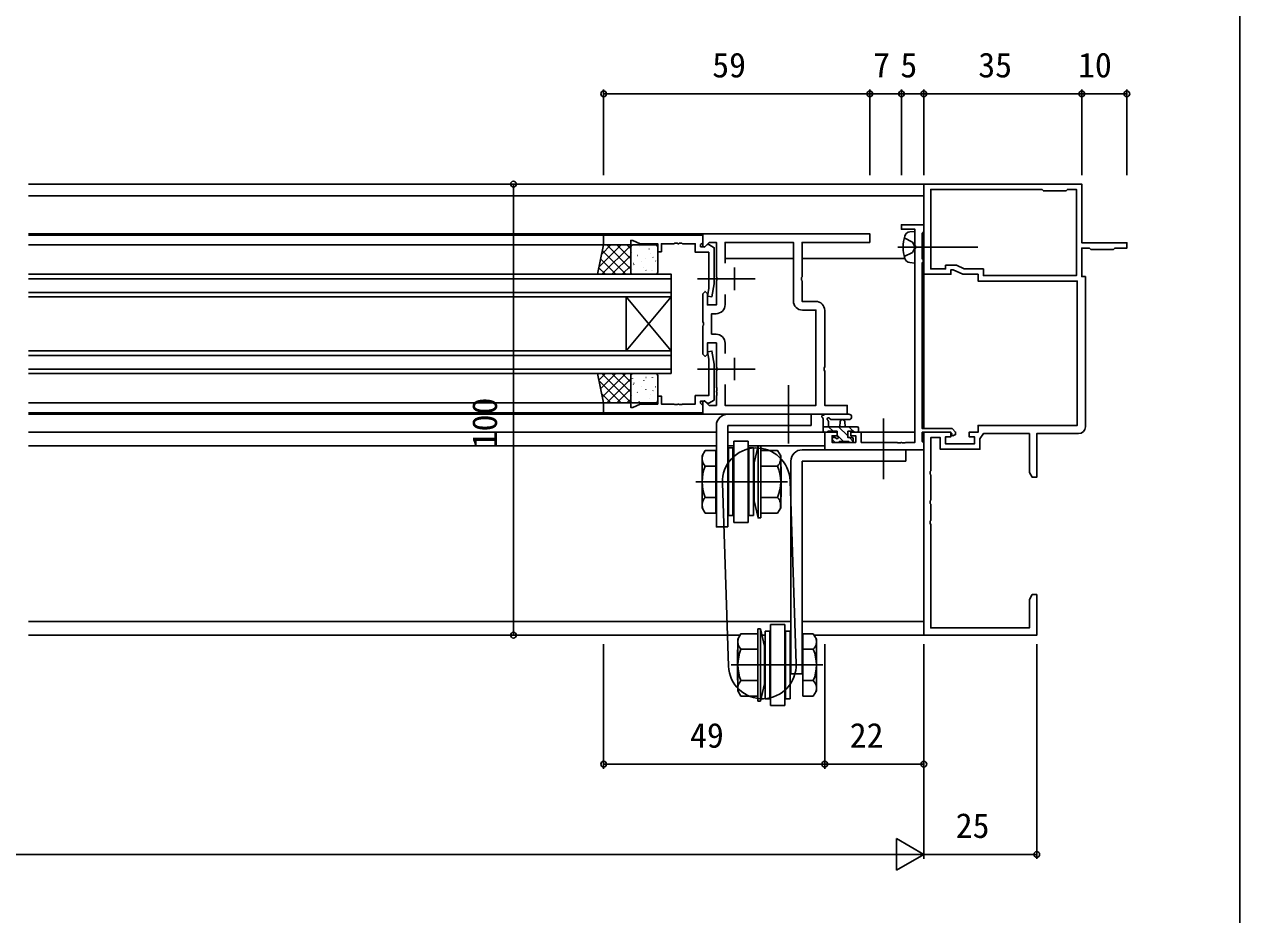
# Model space of a CAD drawing. Units: millimetres, scale not verified. Extents: x -437 to 438, y -344 to 341.
# Drawn here: x 168.9 to 438.3, y -145.7 to 51.7 of the extents above; entities that cross this region are included whole.
import ezdxf
from ezdxf.enums import TextEntityAlignment as Align

# ---------------------------------------------------------------- set-up
doc = ezdxf.new("R2010")
doc.units = ezdxf.units.MM
doc.header["$LTSCALE"] = 2
for name, color, linetype in [('0-2_YKK_11', 7, 'Continuous'), ('0-3_YKK_12', 2, 'Continuous'), ('0-4_YKK_13', 4, 'Continuous'), ('0-6_YKK_D', 6, 'Continuous'), ('0-7_YKK_ZWAK', 7, 'Continuous')]:
    doc.layers.add(name, color=color, linetype=linetype)
doc.styles.add('ＭＳ ゴシック', font='')
doc.styles.get('ＭＳ ゴシック').set_extended_font_data('MS Gothic')

msp = doc.modelspace()

# ---------------------------------------------------------------- linework, layer by layer
at = {"layer": '0-2_YKK_11'}
for p, q in [((326.3, -7.2), (326.3, -2.2)), ((323.8, -4.7), (328.8, -4.7)), ((324.23, -8.162), (324.23, -10.43)), ((324.23, -18.97), (324.23, -21.238)), ((326.3, -27.2), (326.3, -22.2)), ((323.8, -24.7), (328.8, -24.7))]:
    msp.add_line(p, q, dxfattribs=at)
for points in [[(368.3, -83.7), (368.3, -38.7), (374.3, -38.7), (374.3, -39.7), (373.1, -39.7), (373.1, -41.3), (379.5, -41.3), (379.5, -39.7), (378.3, -39.7), (378.3, -38.7), (380.3, -38.7), (380.3, -37.2), (402.3, -37.2), (402.3, -5.2), (380.3, -5.2), (380.3, -3.7), (376.945, -3.7), (374.8, -2.7), (374.3, -2.7), (374.3, -3.7), (368.3, -3.7), (368.3, 16.3), (403.3, 16.3), (403.3, 3.3), (413.3, 3.3), (413.3, 2.1), (410.6, 2.1), (410.3, 1.8), (405.3, 1.8), (405, 2.1), (403.3, 2.1), (403.3, -4.2), (404.1, -4.2), (404.1, -37.5)], [(368.015, -0.336), (367.93, -0.173), (367.93, 5.401), (368.115, 5.601), (368.3, 5.8), (368.3, 7.3), (363.3, 7.3), (363.3, 6.3), (366.3, 6.3), (366.3, 2.758), (366.42, 2.575), (366.42, 2.025), (366.3, 1.842)], [(319.3, 5.3), (356.3, 5.3), (356.3, 3.37), (341.3, 3.37), (341.3, -4.242), (341.18, -4.425), (341.18, -4.975), (341.3, -5.158), (341.3, -9.7), (344.3, -9.7)], [(322.3, -5.158), (322.42, -4.975), (322.42, -4.425), (322.3, -4.242), (322.3, 3.37), (320.694, 3.37), (319.67, 2.346), (319.3, 2.5), (319.3, 5.3)], [(339.37, -9.63), (339.37, 3.37), (324.23, 3.37), (324.23, -1.238)], [(366.3, 1.842), (366.3, -40.97), (364.258, -40.97), (364.075, -41.09), (363.525, -41.09), (363.342, -40.97), (363.258, -40.97), (363.075, -41.09), (362.525, -41.09), (362.342, -40.97), (354.4, -40.97), (354.4, -38.7), (352.1, -38.7), (352.1, -39.5), (353.2, -39.5), (353.2, -40.97), (347.93, -40.97), (347.93, -39.5), (349.1, -39.5), (349.1, -38.7), (346.3, -38.7), (346.3, -42.6), (368.3, -42.6), (368.3, -41.17), (368.115, -40.971), (367.93, -40.771), (367.93, -38.7), (374.2, -38.7), (374.5, -39), (374.5, -39.41), (374.685, -39.528), (375.3, -39.241), (375.3, -38.669), (374.531, -37.9), (367.93, -37.9), (367.93, -1.227), (368.015, -1.064), (368.1, -0.9), (368.1, -0.5), (368.015, -0.336)], [(346.3, -11.7), (346.3, -24.242), (346.18, -24.425), (346.18, -24.975), (346.3, -25.158), (346.3, -32.77), (351.3, -32.77), (351.3, -34.7), (319.3, -34.7), (319.3, -31.9), (319.67, -31.746), (320.694, -32.77), (322.3, -32.77), (322.3, -30.658), (322.42, -30.475), (322.42, -29.925), (322.3, -29.742), (322.3, -29.658), (322.42, -29.475), (322.42, -28.925), (322.3, -28.742), (322.3, -25.158), (322.42, -24.975), (322.42, -24.425), (322.3, -24.242), (322.3, -18.9), (320.3, -18.9), (320.3, -21.4), (319.8, -21.9), (319.3, -21.4), (319.3, -15.158), (319.42, -14.975), (319.42, -14.425), (319.3, -14.242), (319.3, -8), (319.8, -7.5), (320.3, -8), (320.3, -10.5), (322.3, -10.5), (322.3, -5.158)], [(322.23, -12.43), (321.23, -12.43), (321.23, -16.97), (322.23, -16.97)], [(324.23, -28.162), (324.23, -32.77), (344.37, -32.77), (344.37, -11.63), (341.37, -11.63)], [(402.6, -39), (393.3, -39), (393.3, -48.7), (392.33, -48.7), (391.7, -47.609), (391.7, -39), (381.5, -39), (380.7, -40.143), (380.7, -42.5), (371.9, -42.5), (371.9, -39.9), (369.8, -39.9), (369.8, -47.242), (369.68, -47.425), (369.68, -47.975), (369.8, -48.158), (369.8, -53.742), (369.68, -53.925), (369.68, -54.475), (369.8, -54.658), (369.8, -58.242), (369.68, -58.425), (369.68, -58.975), (369.8, -59.158), (369.8, -82.1), (391.7, -82.1), (391.7, -75.791), (392.33, -74.7), (393.3, -74.7), (393.3, -83.7), (368.3, -83.7)]]:
    msp.add_lwpolyline(points, dxfattribs=at)
for points in [[(394.5, 15.1), (369.8, 15.1), (369.8, -2.5), (373.1, -2.5), (373.1, -1.7), (375.495, -1.7), (377.211, -2.5), (381.5, -2.5), (381.5, -4), (402.1, -4), (402.1, 15.1), (400.1, 15.1), (399.8, 14.8), (394.8, 14.8)], [(297.3, 5.002), (319.3, 5.002), (319.3, 3.372), (319, 3.072), (318.8, 2.872), (318.8, 2.402), (319.75, 2.402), (320.25, 2.902), (320.588, 2.902), (321.8, 2.202), (321.8, -5.806), (321.292, -8.685), (320.308, -8.512), (320.6, -6.853), (320.6, 1.202), (317.6, 1.202), (317.6, 3.072), (314.808, 3.072), (314.625, 3.192), (314.075, 3.192), (313.892, 3.072), (313.808, 3.072), (313.625, 3.192), (313.075, 3.192), (312.892, 3.072), (310.1, 3.072), (310.1, 1.302), (309.3, 1.302), (309.3, 3.072), (305.365, 3.072), (303.8, 3.802), (303.3, 3.802), (303.3, 2.802), (297.3, 2.802)], [(297.3, -34.398), (319.3, -34.398), (319.3, -32.768), (319, -32.468), (318.8, -32.268), (318.8, -31.798), (319.75, -31.798), (320.25, -32.298), (320.588, -32.298), (321.8, -31.598), (321.8, -23.59), (321.292, -20.711), (320.308, -20.885), (320.6, -22.543), (320.6, -30.598), (317.6, -30.598), (317.6, -32.468), (314.808, -32.468), (314.625, -32.588), (314.075, -32.588), (313.892, -32.468), (313.808, -32.468), (313.625, -32.588), (313.075, -32.588), (312.892, -32.468), (310.1, -32.468), (310.1, -30.698), (309.3, -30.698), (309.3, -32.468), (305.365, -32.468), (303.8, -33.198), (303.3, -33.198), (303.3, -32.198), (297.3, -32.198)]]:
    msp.add_lwpolyline(points, close=True, dxfattribs=at)
for centre, radius, start, end in [((322.23, -10.43), 2, 270, 359.99998), ((341.37, -9.63), 2, 180, 269.99998), ((344.3, -11.7), 2, 359.99998, 89.99996), ((322.23, -18.97), 2, 359.99998, 89.99996), ((402.6, -37.5), 1.5, 270, 0)]:
    msp.add_arc(centre, radius, start, end, dxfattribs=at)
at = {"layer": '0-3_YKK_12'}
for p, q in [((169.8, 16.3), (368.3, 16.3)), ((368.3, 16.3), (368.3, 7)), ((169.8, 13.7), (368.3, 13.7)), ((169.8, 5.3), (319.5, 5.3)), ((169.8, 5), (297.6, 5)), ((169.8, 2.8), (297.26, 2.8)), ((339.37, -0.2), (324.23, -0.2)), ((364.055, -0.2), (341.3, -0.2)), ((312.297, -4.7), (169.8, -4.7)), ((368.3, -37.9), (368.3, -3.5)), ((169.8, -7.7), (312.297, -7.7)), ((312.297, -8.7), (169.8, -8.7)), ((302.297, -20.7), (302.297, -8.7)), ((312.297, -20.7), (302.297, -8.7)), ((312.297, -8.7), (302.297, -20.7)), ((312.297, -20.7), (312.297, -8.7)), ((312.297, -21.7), (169.8, -21.7)), ((169.8, -24.7), (312.297, -24.7)), ((312.297, -25.7), (169.8, -25.7)), ((169.8, -32.2), (297.3, -32.2)), ((169.8, -34.4), (297.6, -34.4)), ((169.8, -34.7), (319.5, -34.7)), ((169.8, -38.7), (322.3, -38.7)), ((324.8, -38.7), (346.6, -38.7)), ((366.3, -38.701), (353.53, -38.7)), ((368.3, -39), (368.3, -83.7)), ((169.8, -41.7), (322.3, -41.7)), ((324.8, -41.7), (326.12, -41.7)), ((329.32, -41.7), (346.3, -41.7)), ((169.8, -80.7), (338.8, -80.7)), ((341.3, -80.7), (368.3, -80.7)), ((169.8, -83.7), (327.551, -83.7)), ((332.392, -83.7), (333.12, -83.7)), ((343.969, -83.7), (368.3, -83.7))]:
    msp.add_line(p, q, dxfattribs=at)
for points in [[(169.8, -3.7), (312.297, -3.7), (312.297, -8.7)], [(169.8, -20.7), (312.297, -20.7), (312.297, -25.7)]]:
    msp.add_lwpolyline(points, dxfattribs=at)
at = {"layer": '0-4_YKK_13'}
for p, q in [((366.3, 5.8), (365.181, 5.702)), ((366.3, 5.8), (366.3, -1.2)), ((296.3, -2.053), (301.153, 2.8)), ((296.883, 0.775), (298.908, 2.8)), ((296.898, -3.7), (303.3, 2.702)), ((297.966, 2.8), (303.3, -2.534)), ((300.211, 2.8), (303.3, -0.289)), ((302.456, 2.8), (303.3, 1.956)), ((303.8, 2.8), (308.8, 2.8)), ((297.03, 1.49), (302.221, -3.7)), ((299.143, -3.7), (303.3, 0.457)), ((303.3, -3.2), (303.3, 2.3)), ((303.517, 1.121), (303.509, 1.128)), ((304.766, 0.447), (304.742, 0.491)), ((305.199, 2.524), (305.175, 2.568)), ((307.39, 1.881), (307.366, 1.925)), ((307.704, 0.965), (307.697, 0.972)), ((308.281, 0.054), (308.193, 0.101)), ((309.28, 1.29), (309.256, 1.333)), ((309.3, 2.3), (309.3, -3.2)), ((362.547, 2.3), (380.226, 2.3)), ((296.263, -2.233), (297.73, -3.7)), ((296.647, -0.371), (299.975, -3.7)), ((301.388, -3.7), (303.3, -1.788)), ((303.702, -2.64), (303.694, -2.633)), ((303.905, -1.328), (303.817, -1.282)), ((304.032, -1.577), (304.008, -1.534)), ((305.684, -0.821), (305.677, -0.814)), ((306.224, -2.22), (306.2, -2.177)), ((306.656, -0.144), (306.632, -0.1)), ((308.848, -0.787), (308.824, -0.743)), ((366.3, -1.2), (365.181, -1.102)), ((303.6, -3.654), (303.576, -3.61)), ((308.8, -3.7), (303.8, -3.7)), ((306.757, -2.835), (306.668, -2.788)), ((307.889, -2.796), (307.882, -2.789)), ((308.114, -2.812), (308.09, -2.768)), ((330.9, -4.7), (318.1, -4.7)), ((296.263, -27.167), (297.73, -25.7)), ((296.647, -29.029), (299.975, -25.7)), ((296.898, -25.7), (303.3, -32.102)), ((297.03, -30.89), (302.221, -25.7)), ((297.966, -32.2), (303.3, -26.866)), ((299.143, -25.7), (303.3, -29.857)), ((301.388, -25.7), (303.3, -27.612)), ((303.3, -26.2), (303.3, -31.7)), ((303.6, -25.746), (303.576, -25.79)), ((303.702, -26.76), (303.694, -26.767)), ((308.8, -25.7), (303.8, -25.7)), ((306.757, -26.565), (306.668, -26.612)), ((307.889, -26.604), (307.882, -26.611)), ((308.114, -26.588), (308.09, -26.632)), ((309.3, -31.7), (309.3, -26.2)), ((330.9, -24.7), (318.1, -24.7)), ((296.3, -27.347), (301.153, -32.2)), ((300.211, -32.2), (303.3, -29.111)), ((303.905, -28.072), (303.817, -28.118)), ((304.032, -27.823), (304.008, -27.866)), ((305.684, -28.579), (305.677, -28.586)), ((306.224, -27.179), (306.2, -27.223)), ((306.656, -29.256), (306.632, -29.3)), ((308.281, -29.454), (308.193, -29.501)), ((308.848, -28.613), (308.824, -28.657)), ((338.3, -28.27), (338.3, -41.2)), ((296.883, -30.175), (298.908, -32.2)), ((302.456, -32.2), (303.3, -31.356)), ((303.517, -30.521), (303.509, -30.528)), ((303.8, -32.2), (308.8, -32.2)), ((304.766, -29.847), (304.742, -29.891)), ((305.199, -31.924), (305.175, -31.968)), ((307.39, -31.281), (307.366, -31.325)), ((307.704, -30.365), (307.697, -30.372)), ((309.28, -30.689), (309.256, -30.733)), ((343.3, -34.7), (324.8, -34.7)), ((343.3, -34.7), (343.3, -37.2)), ((351.658, -34.7), (346.496, -34.7)), ((324.8, -59.7), (324.8, -37.2)), ((343.3, -37.2), (324.8, -37.2)), ((345.93, -38.4), (345.93, -35.72)), ((345.93, -37.5), (353.53, -37.5)), ((347.13, -36.32), (347.13, -37.5)), ((348.148, -38.5), (347.148, -37.5)), ((351.658, -35.9), (347.697, -35.903)), ((351.43, -39.537), (349.393, -37.5)), ((349.63, -37.5), (349.732, -36.356)), ((350.83, -37.5), (350.728, -36.356)), ((352.638, -38.5), (351.638, -37.5)), ((359.3, -35.636), (359.3, -49.1)), ((346.83, -38.7), (346.23, -38.7)), ((348.518, -40.912), (348.018, -40.412)), ((348.23, -39.9), (348.569, -39.9)), ((350.448, -40.8), (349.03, -39.382)), ((352.628, -40.735), (351.793, -39.9)), ((352.63, -40.2), (352.63, -40.7)), ((353.53, -38.7), (352.93, -38.7)), ((353.83, -37.8), (353.83, -38.4)), ((319.82, -42.772), (319.14, -43.95)), ((319.82, -42.772), (322.14, -42.772)), ((322.14, -42.772), (322.14, -56.628)), ((324.96, -42.2), (324.96, -57.2)), ((324.96, -42.2), (325.96, -42.2)), ((325.96, -42.2), (325.96, -57.2)), ((326.12, -40.7), (326.12, -58.7)), ((329.32, -40.7), (326.12, -40.7)), ((329.32, -58.7), (329.32, -40.7)), ((329.48, -42.2), (329.48, -57.2)), ((330.48, -42.2), (329.48, -42.2)), ((330.48, -42.2), (330.48, -57.2)), ((332.14, -41.7), (331.54, -41.7)), ((332.14, -57.7), (332.14, -41.7)), ((364.3, -42.6), (341.3, -42.6)), ((349.33, -41), (348.73, -41)), ((351.63, -40.8), (349.53, -40.8)), ((352.33, -41), (351.83, -41)), ((364.3, -42.6), (364.3, -45.1)), ((319.14, -43.95), (319.14, -55.45)), ((330.64, -53.9), (330.64, -45.5)), ((336.54, -43.95), (336.54, -55.45)), ((338.8, -92.3), (338.8, -45.1)), ((341.3, -92.3), (341.3, -45.1)), ((364.3, -45.1), (341.3, -45.1)), ((319.82, -46.236), (322.14, -46.236)), ((332.14, -46.236), (335.86, -46.236)), ((336.64, -46.376), (336.54, -46.277)), ((336.64, -46.376), (336.64, -53.023)), ((338.04, -49.7), (317.74, -49.7)), ((324.984, -90.551), (323.624, -49.951)), ((339.976, -90.049), (338.616, -49.449)), ((319.82, -53.164), (322.14, -53.164)), ((332.14, -53.164), (335.86, -53.164)), ((336.64, -53.023), (336.54, -53.123)), ((319.82, -56.628), (319.14, -55.45)), ((335.86, -56.628), (336.54, -55.45)), ((322.14, -56.628), (319.82, -56.628)), ((325.96, -57.2), (324.96, -57.2)), ((326.12, -58.7), (329.32, -58.7)), ((329.48, -57.2), (330.48, -57.2)), ((335.86, -56.628), (332.14, -56.628)), ((331.46, -98.3), (331.46, -82.3)), ((331.46, -82.3), (332.06, -82.3)), ((333.12, -82.8), (333.12, -97.8)), ((333.12, -82.8), (334.12, -82.8)), ((334.12, -82.8), (334.12, -97.8)), ((334.28, -99.3), (334.28, -81.3)), ((334.28, -81.3), (337.48, -81.3)), ((337.48, -81.3), (337.48, -99.3)), ((337.64, -82.8), (337.64, -97.8)), ((338.64, -82.8), (337.64, -82.8)), ((338.64, -82.8), (338.64, -97.8)), ((341.46, -83.372), (341.46, -97.228)), ((343.78, -83.372), (341.46, -83.372)), ((343.78, -83.372), (344.46, -84.55)), ((327.06, -84.55), (327.06, -96.05)), ((332.96, -94.5), (332.96, -86.1)), ((344.46, -84.55), (344.46, -96.05)), ((326.96, -86.977), (327.06, -86.877)), ((326.96, -86.977), (326.96, -93.624)), ((331.46, -86.836), (327.74, -86.836)), ((343.78, -86.836), (341.46, -86.836)), ((325.56, -90.3), (345.86, -90.3)), ((326.96, -93.624), (327.06, -93.724)), ((331.46, -93.764), (327.74, -93.764)), ((341.3, -92.3), (338.8, -92.3)), ((343.78, -93.764), (341.46, -93.764)), ((327.74, -97.228), (327.06, -96.05)), ((343.78, -97.228), (344.46, -96.05)), ((327.74, -97.228), (331.46, -97.228)), ((334.12, -97.8), (333.12, -97.8)), ((337.48, -99.3), (334.28, -99.3)), ((337.64, -97.8), (338.64, -97.8)), ((341.46, -97.228), (343.78, -97.228))]:
    msp.add_line(p, q, dxfattribs=at)
for points in [[(295.961, -3.7), (297.3, 2.8), (303.3, 2.8), (303.3, -3.7)], [(295.961, -25.7), (297.3, -32.2), (303.3, -32.2), (303.3, -25.7)]]:
    msp.add_lwpolyline(points, close=True, dxfattribs=at)
for points in [[(363.937, 4.35), (365.752, 3.445), (366.361, 2.3)], [(363.937, 0.25), (365.752, 1.155), (366.361, 2.3)], [(322.3, -37.2), (322.3, -59.7), (324.8, -59.7)], [(349.03, -39.439), (349.03, -38.5), (347.03, -38.5)], [(352.73, -38.5), (351.43, -38.5), (351.43, -39.9), (352.33, -39.9)], [(331.54, -57.7), (331.54, -41.7), (330.64, -45.5)], [(332.14, -42.772), (335.86, -42.772), (336.54, -43.95)], [(330.64, -53.9), (331.54, -57.7), (332.14, -57.7)], [(331.46, -83.372), (327.74, -83.372), (327.06, -84.55)], [(332.06, -98.3), (332.06, -82.3), (332.96, -86.1)], [(332.96, -94.5), (332.06, -98.3), (331.46, -98.3)]]:
    msp.add_lwpolyline(points, dxfattribs=at)
for centre, radius, start, end in [((365.294, 4.407), 1.3, 95, 164.11915), ((303.8, 2.3), 0.5, 90, 180), ((308.8, 2.3), 0.5, 0, 90), ((372.7, 2.3), 9, 164.11915, 195.88085), ((365.294, 0.193), 1.3, 195.88085, 265), ((303.8, -3.2), 0.5, 180, 270), ((308.8, -3.2), 0.5, 270, 0), ((303.8, -26.2), 0.5, 90, 180), ((308.8, -26.2), 0.5, 0, 90), ((303.8, -31.7), 0.5, 180, 270), ((308.8, -31.7), 0.5, 270, 0), ((324.8, -37.2), 2.5, 90, 180), ((345.93, -35.2), 0.3, 79.47122, 240), ((346.04, -34.61), 0.3, 259.47122, 319.47122), ((346.496, -35), 0.3, 90, 139.47122), ((351.658, -35.3), 0.6, 270.04023, 90.04023), ((345.63, -35.72), 0.3, 0, 60), ((347.13, -35.8), 0.3, 19.18976, 240), ((346.83, -36.32), 0.3, 0, 60), ((347.697, -35.603), 0.3, 199.18976, 270.04023), ((350.23, -36.4), 0.5, 5.09207, 174.90793), ((353.53, -37.8), 0.3, 0, 90), ((346.23, -38.4), 0.3, 180, 270), ((346.83, -38.5), 0.2, 270, 0), ((348.23, -40.2), 0.3, 90, 225), ((348.569, -40.2), 0.3, 33.05573, 90), ((349.03, -39.9), 0.25, 213.05573, 56.94427), ((349.33, -39.439), 0.3, 180, 236.94427), ((352.33, -40.2), 0.3, 0, 90), ((352.93, -38.5), 0.2, 180, 270), ((353.53, -38.4), 0.3, 270, 0), ((331.12, -49.7), 7.5, 1.9183, 181.9183), ((341.3, -45.1), 2.5, 90, 180), ((348.73, -40.7), 0.3, 225, 270), ((349.33, -40.8), 0.2, 270, 0), ((351.83, -40.8), 0.2, 180, 270), ((352.33, -40.7), 0.3, 270, 0), ((321.685, -44.504), 2.545, 162.88329, 222.88329), ((333.995, -44.504), 2.545, 317.11671, 17.11671), ((328.301, -49.7), 9.161, 157.78069, 202.21931), ((327.38, -49.7), 9.161, 337.78069, 22.21931), ((321.685, -54.896), 2.545, 137.11671, 197.11671), ((333.995, -54.896), 2.545, 342.88329, 42.88329), ((329.605, -85.104), 2.545, 162.88329, 222.88329), ((341.915, -85.104), 2.545, 317.11671, 17.11671), ((336.221, -90.3), 9.161, 157.78069, 202.21931), ((335.299, -90.3), 9.161, 337.78069, 22.21931), ((332.48, -90.3), 7.5, 181.9183, 1.9183), ((329.605, -95.496), 2.545, 137.11671, 197.11671), ((341.915, -95.496), 2.545, 342.88329, 42.88329)]:
    msp.add_arc(centre, radius, start, end, dxfattribs=at)
at = {"layer": '0-6_YKK_D'}
for p, q in [((297.3, 18.3), (297.3, 37.3)), ((297.3, 36.3), (356.3, 36.3)), ((356.3, 18.3), (356.3, 37.3)), ((356.3, 18.3), (356.3, 37.3)), ((356.3, 36.3), (363.3, 36.3)), ((363.3, 18.3), (363.3, 37.3)), ((363.3, 18.3), (363.3, 37.3)), ((363.3, 36.3), (368.3, 36.3)), ((368.3, 18.3), (368.3, 37.3)), ((368.3, 18.3), (368.3, 37.3)), ((368.3, 36.3), (403.3, 36.3)), ((403.3, 18.3), (403.3, 37.3)), ((403.3, 18.3), (403.3, 37.3)), ((403.3, 36.3), (413.3, 36.3)), ((413.3, 18.3), (413.3, 37.3)), ((292.694, 16.3), (276.3, 16.3)), ((277.3, 16.3), (277.3, -83.7)), ((290.383, -83.7), (276.3, -83.7)), ((297.3, -85.7), (297.3, -113.3)), ((346.3, -85.7), (346.3, -113.3)), ((346.3, -85.7), (346.3, -113.3)), ((368.3, -85.7), (368.3, -113.3)), ((368.3, -85.7), (368.3, -133.3)), ((368.3, -85.7), (368.3, -133.3)), ((393.3, -85.7), (393.3, -133.3)), ((297.3, -112.3), (346.3, -112.3)), ((346.3, -112.3), (368.3, -112.3)), ((368.3, -132.3), (362.238, -128.8)), ((362.238, -128.8), (362.238, -135.8)), ((-24.7, -132.3), (361.3, -132.3)), ((368.3, -132.3), (356.176, -132.3)), ((368.3, -132.3), (362.238, -135.8)), ((393.3, -132.3), (368.3, -132.3))]:
    msp.add_line(p, q, dxfattribs=at)
for centre in [(297.3, 36.3), (356.3, 36.3), (356.3, 36.3), (363.3, 36.3), (363.3, 36.3), (368.3, 36.3), (368.3, 36.3), (403.3, 36.3), (403.3, 36.3), (413.3, 36.3), (277.3, 16.3), (277.3, -83.7), (297.3, -112.3), (346.3, -112.3), (346.3, -112.3), (368.3, -112.3), (393.3, -132.3)]:
    msp.add_circle(centre, 0.637, dxfattribs=at)
at = {"layer": '0-7_YKK_ZWAK'}
msp.add_lwpolyline([(-436.7, -343.7), (438.3, -343.7), (438.3, 306.3)], dxfattribs=at)

# ---------------------------------------------------------------- texts
at = {"layer": '0-6_YKK_D', "style": 'ＭＳ ゴシック'}
for s, p in [('59', (321.367, 38.3)), ('7', (357.051, 38.3)), ('5', (363.073, 38.3)), ('35', (380.345, 38.3)), ('10', (402.462, 38.3)), ('49', (316.452, -110.3)), ('22', (351.845, -110.3)), ('25', (375.345, -130.3))]:
    msp.add_text(s, height=5.499, dxfattribs=at).set_placement(p, align=Align.BOTTOM_LEFT)
msp.add_text('100', height=5.499, rotation=90, dxfattribs=at).set_placement((275.3, -42.265), align=Align.BOTTOM_LEFT)

doc.saveas('drawing.dxf')
